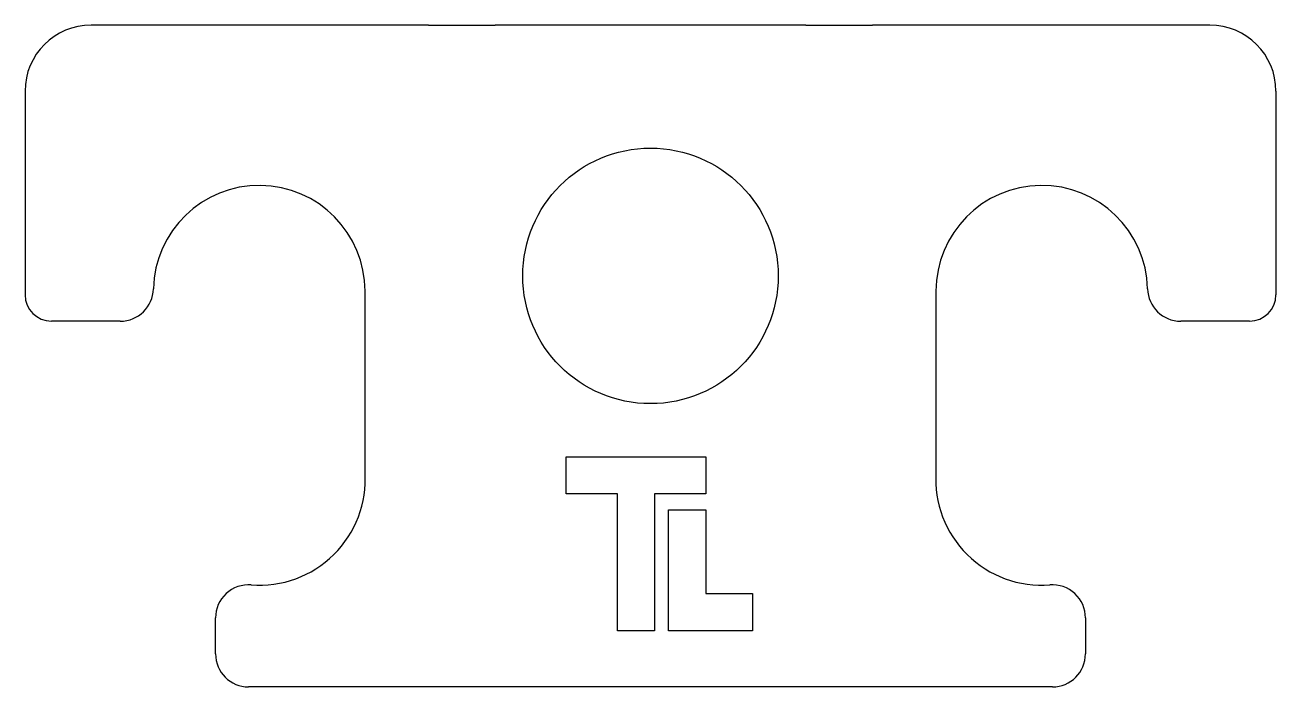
# Model space of a CAD drawing. Header units: millimetres. Extents: x 231.5 to 326.1, y 168.2 to 218.2.
import ezdxf

# ---------------------------------------------------------------- set-up
doc = ezdxf.new("R2010")
doc.units = ezdxf.units.MM
doc.layers.add('Default', color=7, linetype='Continuous')
doc.layers.add('SUPORTE_TUBO', color=7, linetype='Continuous')

# ---------------------------------------------------------------- blocks, each defined once
blk = doc.blocks.new('SE')
at = {"layer": 'SUPORTE_TUBO', "color": 7, "linetype": 'Continuous'}
for p, q in [((262.024, 218.216), (236.524, 218.216)), ((262.024, 218.216), (267.051, 218.216)), ((290.551, 218.216), (267.051, 218.216)), ((290.551, 218.216), (295.577, 218.216)), ((321.077, 218.216), (295.577, 218.216)), ((231.524, 213.216), (231.524, 197.846)), ((326.077, 213.216), (326.077, 197.846)), ((257.224, 184.436), (257.224, 198.102)), ((300.377, 198.102), (300.377, 184.436)), ((238.727, 195.846), (233.524, 195.846)), ((324.077, 195.846), (318.874, 195.846)), ((272.423, 185.611), (282.983, 185.611)), ((272.423, 182.795), (272.423, 185.611)), ((282.983, 185.611), (282.983, 182.795)), ((276.295, 182.795), (272.423, 182.795)), ((276.295, 172.452), (276.295, 182.795)), ((282.983, 182.795), (279.111, 182.795)), ((279.111, 182.795), (279.111, 172.452)), ((280.166, 172.452), (280.166, 181.604)), ((280.166, 181.604), (282.982, 181.604)), ((282.982, 181.604), (282.982, 175.268)), ((282.982, 175.268), (286.5, 175.268)), ((286.5, 175.268), (286.5, 172.452)), ((245.926, 170.716), (245.926, 173.433)), ((311.676, 173.433), (311.676, 170.716)), ((279.111, 172.452), (276.295, 172.452)), ((286.5, 172.452), (280.166, 172.452)), ((262.024, 168.216), (248.426, 168.216)), ((267.051, 168.216), (262.024, 168.216)), ((290.551, 168.216), (267.051, 168.216)), ((295.577, 168.216), (290.551, 168.216)), ((309.176, 168.216), (295.577, 168.216))]:
    blk.add_line(p, q, dxfattribs=at)
blk.add_circle((278.801, 199.266), 9.65, dxfattribs=at)
for centre, radius, start, end in [((236.524, 213.216), 5, 90, 180), ((321.077, 213.216), 5, 0, 90), ((249.224, 198.102), 8, 0, 178.66416), ((308.377, 198.102), 8, 1.33584, 180), ((233.524, 197.846), 2, 180, 270), ((238.727, 198.346), 2.5, 270, 358.66416), ((318.874, 198.346), 2.5, 181.33584, 270), ((324.077, 197.846), 2, 270, 0), ((249.233, 183.91), 8.008, 265.59441, 3.76575), ((308.368, 183.91), 8.008, 176.23425, 274.40559), ((248.426, 173.433), 2.5, 85.59441, 180), ((309.176, 173.433), 2.5, 0, 94.40559), ((248.426, 170.716), 2.5, 180, 270), ((309.176, 170.716), 2.5, 270, 360)]:
    blk.add_arc(centre, radius, start, end, dxfattribs=at)

msp = doc.modelspace()

# ---------------------------------------------------------------- block references
at = {"layer": 'Default'}
msp.add_blockref('SE', (0, 0), dxfattribs=at)

doc.saveas('drawing.dxf')
